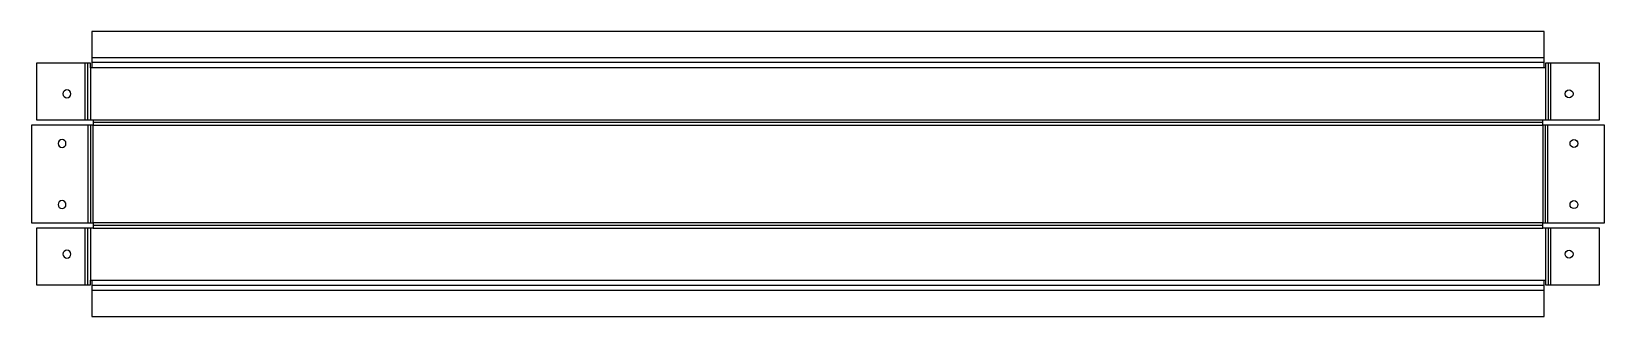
# Model space of a CAD drawing. Header units: inches. Extents: x -1 to 24.7, y 0 to 4.7.
import ezdxf

# ---------------------------------------------------------------- set-up
doc = ezdxf.new("R2010")
doc.units = ezdxf.units.IN

msp = doc.modelspace()

# ---------------------------------------------------------------- linework, layer by layer
at = {"layer": 'BEND'}
for p, q in [((-0.063, 3.22, 0), (-0.063, 4.145, 0)), ((23.738, 4.156, 0), (0, 4.156, 0)), ((23.801, 4.145, 0), (23.801, 3.22, 0)), ((-0.017, 1.533, 0), (-0.017, 3.133, 0)), ((23.712, 3.176, 0), (0.026, 3.176, 0)), ((23.755, 3.133, 0), (23.755, 1.533, 0)), ((-0.063, 0.522, 0), (-0.063, 1.447, 0)), ((23.712, 1.49, 0), (0.026, 1.49, 0)), ((23.801, 1.447, 0), (23.801, 0.522, 0)), ((23.738, 0.511, 0), (0, 0.511, 0))]:
    msp.add_line(p, q, dxfattribs=at)
at = {"layer": 'BEND_EXTENT'}
for p, q in [((-0.106, 3.22, 0), (-0.106, 4.145, 0)), ((0, 4.242, 0), (23.738, 4.242, 0)), ((23.844, 3.22, 0), (23.844, 4.145, 0)), ((-0.02, 4.07, 0), (-0.02, 3.22, 0)), ((23.738, 4.07, 0), (0, 4.07, 0)), ((23.758, 4.07, 0), (23.758, 3.22, 0)), ((-0.06, 1.533, 0), (-0.06, 3.133, 0)), ((0.026, 3.22, 0), (23.712, 3.22, 0)), ((23.798, 1.533, 0), (23.798, 3.133, 0)), ((-0.106, 0.522, 0), (-0.106, 1.447, 0)), ((-0.02, 1.447, 0), (-0.02, 0.597, 0)), ((0.026, 1.447, 0), (23.712, 1.447, 0)), ((23.758, 1.447, 0), (23.758, 0.597, 0)), ((23.844, 0.522, 0), (23.844, 1.447, 0)), ((0, 0.597, 0), (23.738, 0.597, 0)), ((23.738, 0.425, 0), (0, 0.425, 0))]:
    msp.add_line(p, q, dxfattribs=at)
msp.add_lwpolyline([(23.712, 3.133), (23.712, 1.533), (0.026, 1.533), (0.026, 3.133)], close=True, dxfattribs=at)
at = {"layer": 'INTERIOR_PROFILES', "extrusion": (0, 0, -1)}
for centre in [(0.406, 3.645), (0.485, 2.833), (0.485, 1.833), (0.406, 1.022)]:
    msp.add_circle(centre, 0.0642, dxfattribs=at)
at = {"layer": 'INTERIOR_PROFILES'}
for centre, radius in [((24.144, 3.645), 0.0642), ((24.223, 2.833), 0.0643), ((24.223, 1.833), 0.0643), ((24.144, 1.022), 0.0642)]:
    msp.add_circle(centre, radius, dxfattribs=at)
at = {"layer": 'OUTER_PROFILES'}
msp.add_lwpolyline([(23.738, 0), (23.738, 0.425), (23.738, 0.597), (23.758, 0.597), (23.758, 0.522), (24.639, 0.522), (24.639, 1.447), (23.712, 1.447), (23.712, 1.533), (24.723, 1.533), (24.723, 3.133), (23.712, 3.133), (23.712, 3.22), (24.639, 3.22), (24.639, 4.145), (23.758, 4.145), (23.758, 4.07), (23.738, 4.07), (23.738, 4.242), (23.738, 4.667), (0, 4.667), (0, 4.242), (0, 4.07), (-0.02, 4.07), (-0.02, 4.145), (-0.901, 4.145), (-0.901, 3.22), (0.026, 3.22), (0.026, 3.133), (-0.985, 3.133), (-0.985, 1.533), (0.026, 1.533), (0.026, 1.447), (-0.901, 1.447), (-0.901, 0.522), (-0.02, 0.522), (-0.02, 0.597), (0, 0.597), (0, 0.425), (0, 0)], close=True, dxfattribs=at)

doc.saveas('drawing.dxf')
